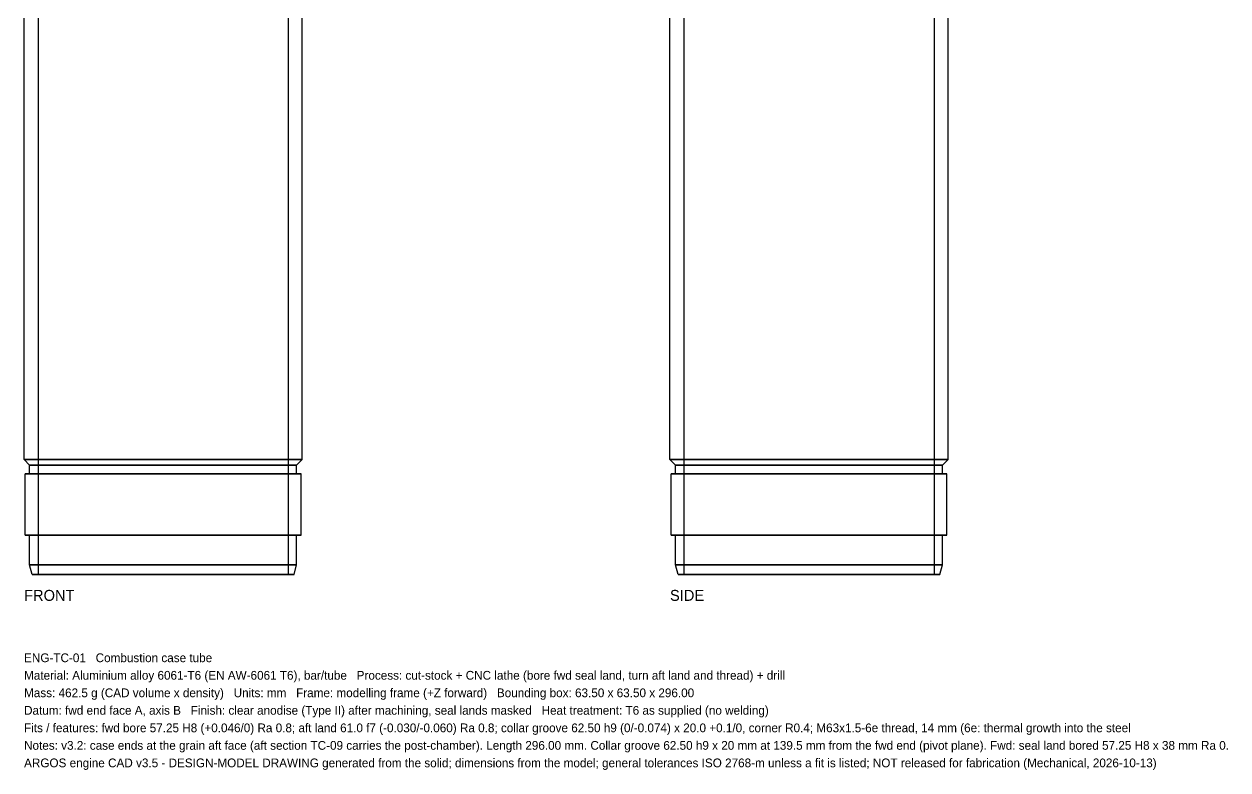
# Model space of a CAD drawing. Header units: millimetres. Extents: x 0 to 275, y -45 to 668.
# Drawn here: x 0 to 274.9, y -44.6 to 125.7 of the extents above; entities that cross this region are included whole.
import ezdxf

# ---------------------------------------------------------------- set-up
doc = ezdxf.new("R2010")
doc.units = ezdxf.units.MM
for name, color, linetype in [('FRONT_HIDDEN', 8, 'CONTINUOUS'), ('FRONT_VISIBLE', 7, 'Continuous'), ('SIDE_HIDDEN', 8, 'CONTINUOUS'), ('SIDE_VISIBLE', 7, 'Continuous')]:
    doc.layers.add(name, color=color, linetype=linetype)

msp = doc.modelspace()

# ---------------------------------------------------------------- linework, layer by layer
at = {"layer": 'FRONT_HIDDEN'}
for points in [[(3.18, 258), (3.18, 0)], [(60.33, 258), (60.33, 0)], [(63.5, 26.25), (60.74, 26.25), (57.98, 26.25), (55.22, 26.25), (52.46, 26.25), (49.7, 26.25), (46.93, 26.25), (44.17, 26.25), (41.41, 26.25), (38.65, 26.25), (35.89, 26.25), (33.13, 26.25), (30.37, 26.25), (27.61, 26.25), (24.85, 26.25), (22.09, 26.25), (19.33, 26.25), (16.57, 26.25), (13.8, 26.25), (11.04, 26.25), (8.28, 26.25), (5.52, 26.25), (2.76, 26.25), (0, 26.25)], [(62.25, 25), (59.6, 25), (56.95, 25), (54.29, 25), (51.64, 25), (48.99, 25), (46.34, 25), (43.68, 25), (41.03, 25), (38.38, 25), (35.73, 25), (33.08, 25), (30.42, 25), (27.77, 25), (25.12, 25), (22.47, 25), (19.82, 25), (17.16, 25), (14.51, 25), (11.86, 25), (9.21, 25), (6.55, 25), (3.9, 25), (1.25, 25)], [(63.25, 23), (60.51, 23), (57.77, 23), (55.03, 23), (52.29, 23), (49.55, 23), (46.82, 23), (44.08, 23), (41.34, 23), (38.6, 23), (35.86, 23), (33.12, 23), (30.38, 23), (27.64, 23), (24.9, 23), (22.16, 23), (19.42, 23), (16.68, 23), (13.95, 23), (11.21, 23), (8.47, 23), (5.73, 23), (2.99, 23), (0.25, 23)], [(62.25, 23), (59.6, 23), (56.95, 23), (54.29, 23), (51.64, 23), (48.99, 23), (46.34, 23), (43.68, 23), (41.03, 23), (38.38, 23), (35.73, 23), (33.08, 23), (30.42, 23), (27.77, 23), (25.12, 23), (22.47, 23), (19.82, 23), (17.16, 23), (14.51, 23), (11.86, 23), (9.21, 23), (6.55, 23), (3.9, 23), (1.25, 23)], [(1.25, 23), (3.9, 23), (6.55, 23), (9.21, 23), (11.86, 23), (14.51, 23), (17.16, 23), (19.82, 23), (22.47, 23), (25.12, 23), (27.77, 23), (30.42, 23), (33.08, 23), (35.73, 23), (38.38, 23), (41.03, 23), (43.68, 23), (46.34, 23), (48.99, 23), (51.64, 23), (54.29, 23), (56.95, 23), (59.6, 23), (62.25, 23)], [(63.25, 9), (60.51, 9), (57.77, 9), (55.03, 9), (52.29, 9), (49.55, 9), (46.82, 9), (44.08, 9), (41.34, 9), (38.6, 9), (35.86, 9), (33.12, 9), (30.38, 9), (27.64, 9), (24.9, 9), (22.16, 9), (19.42, 9), (16.68, 9), (13.95, 9), (11.21, 9), (8.47, 9), (5.73, 9), (2.99, 9), (0.25, 9)], [(62.25, 9), (59.6, 9), (56.95, 9), (54.29, 9), (51.64, 9), (48.99, 9), (46.34, 9), (43.68, 9), (41.03, 9), (38.38, 9), (35.73, 9), (33.08, 9), (30.42, 9), (27.77, 9), (25.12, 9), (22.47, 9), (19.82, 9), (17.16, 9), (14.51, 9), (11.86, 9), (9.21, 9), (6.55, 9), (3.9, 9), (1.25, 9)], [(1.25, 9), (3.9, 9), (6.55, 9), (9.21, 9), (11.86, 9), (14.51, 9), (17.16, 9), (19.82, 9), (22.47, 9), (25.12, 9), (27.77, 9), (30.42, 9), (33.08, 9), (35.73, 9), (38.38, 9), (41.03, 9), (43.68, 9), (46.34, 9), (48.99, 9), (51.64, 9), (54.29, 9), (56.95, 9), (59.6, 9), (62.25, 9)], [(62.25, 2.24), (59.6, 2.24), (56.95, 2.24), (54.29, 2.24), (51.64, 2.24), (48.99, 2.24), (46.34, 2.24), (43.68, 2.24), (41.03, 2.24), (38.38, 2.24), (35.73, 2.24), (33.08, 2.24), (30.42, 2.24), (27.77, 2.24), (25.12, 2.24), (22.47, 2.24), (19.82, 2.24), (17.16, 2.24), (14.51, 2.24), (11.86, 2.24), (9.21, 2.24), (6.55, 2.24), (3.9, 2.24), (1.25, 2.24)], [(61.65, 0), (59.05, 0), (56.45, 0), (53.85, 0), (51.25, 0), (48.65, 0), (46.05, 0), (43.45, 0), (40.85, 0), (38.25, 0), (35.65, 0), (33.05, 0), (30.45, 0), (27.85, 0), (25.25, 0), (22.65, 0), (20.05, 0), (17.45, 0), (14.85, 0), (12.25, 0), (9.65, 0), (7.05, 0), (4.45, 0), (1.85, 0)], [(60.33, 0), (57.84, 0), (55.36, 0), (52.87, 0), (50.39, 0), (47.9, 0), (45.42, 0), (42.93, 0), (40.45, 0), (37.96, 0), (35.48, 0), (32.99, 0), (30.51, 0), (28.02, 0), (25.54, 0), (23.05, 0), (20.57, 0), (18.08, 0), (15.6, 0), (13.11, 0), (10.63, 0), (8.14, 0), (5.66, 0), (3.18, 0)], [(3.18, 0), (5.66, 0), (8.14, 0), (10.63, 0), (13.11, 0), (15.6, 0), (18.08, 0), (20.57, 0), (23.05, 0), (25.54, 0), (28.02, 0), (30.51, 0), (32.99, 0), (35.48, 0), (37.96, 0), (40.45, 0), (42.93, 0), (45.42, 0), (47.9, 0), (50.39, 0), (52.87, 0), (55.36, 0), (57.84, 0), (60.33, 0)]]:
    msp.add_lwpolyline(points, dxfattribs=at)
at = {"layer": 'FRONT_VISIBLE'}
for points in [[(0, 26.25), (0, 146.49)], [(63.5, 26.25), (63.5, 146.49)], [(0, 26.25), (2.76, 26.25), (5.52, 26.25), (8.28, 26.25), (11.04, 26.25), (13.8, 26.25), (16.57, 26.25), (19.33, 26.25), (22.09, 26.25), (24.85, 26.25), (27.61, 26.25), (30.37, 26.25), (33.13, 26.25), (35.89, 26.25), (38.65, 26.25), (41.41, 26.25), (44.17, 26.25), (46.93, 26.25), (49.7, 26.25), (52.46, 26.25), (55.22, 26.25), (57.98, 26.25), (60.74, 26.25), (63.5, 26.25)], [(1.25, 25), (0, 26.25)], [(1.25, 25), (3.9, 25), (6.55, 25), (9.21, 25), (11.86, 25), (14.51, 25), (17.16, 25), (19.82, 25), (22.47, 25), (25.12, 25), (27.77, 25), (30.42, 25), (33.08, 25), (35.73, 25), (38.38, 25), (41.03, 25), (43.68, 25), (46.34, 25), (48.99, 25), (51.64, 25), (54.29, 25), (56.95, 25), (59.6, 25), (62.25, 25)], [(1.25, 23), (1.25, 25)], [(62.25, 25), (63.5, 26.25)], [(62.25, 23), (62.25, 25)], [(0.25, 23), (2.99, 23), (5.73, 23), (8.47, 23), (11.21, 23), (13.95, 23), (16.68, 23), (19.42, 23), (22.16, 23), (24.9, 23), (27.64, 23), (30.38, 23), (33.12, 23), (35.86, 23), (38.6, 23), (41.34, 23), (44.08, 23), (46.82, 23), (49.55, 23), (52.29, 23), (55.03, 23), (57.77, 23), (60.51, 23), (63.25, 23)], [(0.25, 9), (0.25, 23)], [(63.25, 9), (63.25, 23)], [(0.25, 9), (2.99, 9), (5.73, 9), (8.47, 9), (11.21, 9), (13.95, 9), (16.68, 9), (19.42, 9), (22.16, 9), (24.9, 9), (27.64, 9), (30.38, 9), (33.12, 9), (35.86, 9), (38.6, 9), (41.34, 9), (44.08, 9), (46.82, 9), (49.55, 9), (52.29, 9), (55.03, 9), (57.77, 9), (60.51, 9), (63.25, 9)], [(1.25, 2.24), (1.25, 9)], [(62.25, 2.24), (62.25, 9)], [(1.25, 2.24), (3.9, 2.24), (6.55, 2.24), (9.21, 2.24), (11.86, 2.24), (14.51, 2.24), (17.16, 2.24), (19.82, 2.24), (22.47, 2.24), (25.12, 2.24), (27.77, 2.24), (30.42, 2.24), (33.08, 2.24), (35.73, 2.24), (38.38, 2.24), (41.03, 2.24), (43.68, 2.24), (46.34, 2.24), (48.99, 2.24), (51.64, 2.24), (54.29, 2.24), (56.95, 2.24), (59.6, 2.24), (62.25, 2.24)], [(1.85, 0), (1.25, 2.24)], [(1.85, 0), (4.45, 0), (7.05, 0), (9.65, 0), (12.25, 0), (14.85, 0), (17.45, 0), (20.05, 0), (22.65, 0), (25.25, 0), (27.85, 0), (30.45, 0), (33.05, 0), (35.65, 0), (38.25, 0), (40.85, 0), (43.45, 0), (46.05, 0), (48.65, 0), (51.25, 0), (53.85, 0), (56.45, 0), (59.05, 0), (61.65, 0)], [(61.65, 0), (62.25, 2.24)]]:
    msp.add_lwpolyline(points, dxfattribs=at)
at = {"layer": 'SIDE_HIDDEN'}
for points in [[(150.68, 258), (150.68, 0)], [(207.83, 258), (207.83, 0)], [(211, 26.25), (208.24, 26.25), (205.48, 26.25), (202.72, 26.25), (199.96, 26.25), (197.2, 26.25), (194.43, 26.25), (191.67, 26.25), (188.91, 26.25), (186.15, 26.25), (183.39, 26.25), (180.63, 26.25), (177.87, 26.25), (175.11, 26.25), (172.35, 26.25), (169.59, 26.25), (166.83, 26.25), (164.07, 26.25), (161.3, 26.25), (158.54, 26.25), (155.78, 26.25), (153.02, 26.25), (150.26, 26.25), (147.5, 26.25)], [(209.75, 25), (207.1, 25), (204.45, 25), (201.79, 25), (199.14, 25), (196.49, 25), (193.84, 25), (191.18, 25), (188.53, 25), (185.88, 25), (183.23, 25), (180.58, 25), (177.92, 25), (175.27, 25), (172.62, 25), (169.97, 25), (167.32, 25), (164.66, 25), (162.01, 25), (159.36, 25), (156.71, 25), (154.05, 25), (151.4, 25), (148.75, 25)], [(210.75, 23), (208.01, 23), (205.27, 23), (202.53, 23), (199.79, 23), (197.05, 23), (194.32, 23), (191.58, 23), (188.84, 23), (186.1, 23), (183.36, 23), (180.62, 23), (177.88, 23), (175.14, 23), (172.4, 23), (169.66, 23), (166.92, 23), (164.18, 23), (161.45, 23), (158.71, 23), (155.97, 23), (153.23, 23), (150.49, 23), (147.75, 23)], [(209.75, 23), (207.1, 23), (204.45, 23), (201.79, 23), (199.14, 23), (196.49, 23), (193.84, 23), (191.18, 23), (188.53, 23), (185.88, 23), (183.23, 23), (180.58, 23), (177.92, 23), (175.27, 23), (172.62, 23), (169.97, 23), (167.32, 23), (164.66, 23), (162.01, 23), (159.36, 23), (156.71, 23), (154.05, 23), (151.4, 23), (148.75, 23)], [(148.75, 23), (150.08, 23), (151.4, 23), (152.73, 23), (154.05, 23), (155.38, 23), (156.71, 23), (158.03, 23), (159.36, 23), (160.68, 23), (162.01, 23), (163.34, 23), (164.66, 23), (165.99, 23), (167.32, 23), (168.64, 23), (169.97, 23), (171.29, 23), (172.62, 23), (173.95, 23), (175.27, 23), (176.6, 23), (177.92, 23), (179.25, 23)], [(179.25, 23), (180.58, 23), (181.9, 23), (183.23, 23), (184.55, 23), (185.88, 23), (187.21, 23), (188.53, 23), (189.86, 23), (191.18, 23), (192.51, 23), (193.84, 23), (195.16, 23), (196.49, 23), (197.82, 23), (199.14, 23), (200.47, 23), (201.79, 23), (203.12, 23), (204.45, 23), (205.77, 23), (207.1, 23), (208.42, 23), (209.75, 23)], [(210.75, 9), (208.01, 9), (205.27, 9), (202.53, 9), (199.79, 9), (197.05, 9), (194.32, 9), (191.58, 9), (188.84, 9), (186.1, 9), (183.36, 9), (180.62, 9), (177.88, 9), (175.14, 9), (172.4, 9), (169.66, 9), (166.92, 9), (164.18, 9), (161.45, 9), (158.71, 9), (155.97, 9), (153.23, 9), (150.49, 9), (147.75, 9)], [(209.75, 9), (207.1, 9), (204.45, 9), (201.79, 9), (199.14, 9), (196.49, 9), (193.84, 9), (191.18, 9), (188.53, 9), (185.88, 9), (183.23, 9), (180.58, 9), (177.92, 9), (175.27, 9), (172.62, 9), (169.97, 9), (167.32, 9), (164.66, 9), (162.01, 9), (159.36, 9), (156.71, 9), (154.05, 9), (151.4, 9), (148.75, 9)], [(148.75, 9), (150.08, 9), (151.4, 9), (152.73, 9), (154.05, 9), (155.38, 9), (156.71, 9), (158.03, 9), (159.36, 9), (160.68, 9), (162.01, 9), (163.34, 9), (164.66, 9), (165.99, 9), (167.32, 9), (168.64, 9), (169.97, 9), (171.29, 9), (172.62, 9), (173.95, 9), (175.27, 9), (176.6, 9), (177.92, 9), (179.25, 9)], [(179.25, 9), (180.58, 9), (181.9, 9), (183.23, 9), (184.55, 9), (185.88, 9), (187.21, 9), (188.53, 9), (189.86, 9), (191.18, 9), (192.51, 9), (193.84, 9), (195.16, 9), (196.49, 9), (197.82, 9), (199.14, 9), (200.47, 9), (201.79, 9), (203.12, 9), (204.45, 9), (205.77, 9), (207.1, 9), (208.42, 9), (209.75, 9)], [(209.75, 2.24), (207.1, 2.24), (204.45, 2.24), (201.79, 2.24), (199.14, 2.24), (196.49, 2.24), (193.84, 2.24), (191.18, 2.24), (188.53, 2.24), (185.88, 2.24), (183.23, 2.24), (180.58, 2.24), (177.92, 2.24), (175.27, 2.24), (172.62, 2.24), (169.97, 2.24), (167.32, 2.24), (164.66, 2.24), (162.01, 2.24), (159.36, 2.24), (156.71, 2.24), (154.05, 2.24), (151.4, 2.24), (148.75, 2.24)], [(209.15, 0), (206.55, 0), (203.95, 0), (201.35, 0), (198.75, 0), (196.15, 0), (193.55, 0), (190.95, 0), (188.35, 0), (185.75, 0), (183.15, 0), (180.55, 0), (177.95, 0), (175.35, 0), (172.75, 0), (170.15, 0), (167.55, 0), (164.95, 0), (162.35, 0), (159.75, 0), (157.15, 0), (154.55, 0), (151.95, 0), (149.35, 0)], [(207.83, 0), (205.34, 0), (202.86, 0), (200.37, 0), (197.89, 0), (195.4, 0), (192.92, 0), (190.43, 0), (187.95, 0), (185.46, 0), (182.98, 0), (180.49, 0), (178.01, 0), (175.52, 0), (173.04, 0), (170.55, 0), (168.07, 0), (165.58, 0), (163.1, 0), (160.61, 0), (158.13, 0), (155.64, 0), (153.16, 0), (150.68, 0)], [(150.68, 0), (151.92, 0), (153.16, 0), (154.4, 0), (155.64, 0), (156.89, 0), (158.13, 0), (159.37, 0), (160.61, 0), (161.86, 0), (163.1, 0), (164.34, 0), (165.58, 0), (166.83, 0), (168.07, 0), (169.31, 0), (170.55, 0), (171.8, 0), (173.04, 0), (174.28, 0), (175.52, 0), (176.77, 0), (178.01, 0), (179.25, 0)], [(179.25, 0), (180.49, 0), (181.73, 0), (182.98, 0), (184.22, 0), (185.46, 0), (186.7, 0), (187.95, 0), (189.19, 0), (190.43, 0), (191.67, 0), (192.92, 0), (194.16, 0), (195.4, 0), (196.64, 0), (197.89, 0), (199.13, 0), (200.37, 0), (201.61, 0), (202.86, 0), (204.1, 0), (205.34, 0), (206.58, 0), (207.83, 0)]]:
    msp.add_lwpolyline(points, dxfattribs=at)
at = {"layer": 'SIDE_VISIBLE'}
for points in [[(147.5, 26.25), (147.5, 146.49)], [(211, 26.25), (211, 146.49)], [(147.5, 26.25), (148.88, 26.25), (150.26, 26.25), (151.64, 26.25), (153.02, 26.25), (154.4, 26.25), (155.78, 26.25), (157.16, 26.25), (158.54, 26.25), (159.92, 26.25), (161.3, 26.25), (162.68, 26.25), (164.07, 26.25), (165.45, 26.25), (166.83, 26.25), (168.21, 26.25), (169.59, 26.25), (170.97, 26.25), (172.35, 26.25), (173.73, 26.25), (175.11, 26.25), (176.49, 26.25), (177.87, 26.25), (179.25, 26.25)], [(148.75, 25), (147.5, 26.25)], [(148.75, 25), (150.08, 25), (151.4, 25), (152.73, 25), (154.05, 25), (155.38, 25), (156.71, 25), (158.03, 25), (159.36, 25), (160.68, 25), (162.01, 25), (163.34, 25), (164.66, 25), (165.99, 25), (167.32, 25), (168.64, 25), (169.97, 25), (171.29, 25), (172.62, 25), (173.95, 25), (175.27, 25), (176.6, 25), (177.92, 25), (179.25, 25)], [(148.75, 23), (148.75, 25)], [(179.25, 26.25), (180.63, 26.25), (182.01, 26.25), (183.39, 26.25), (184.77, 26.25), (186.15, 26.25), (187.53, 26.25), (188.91, 26.25), (190.29, 26.25), (191.67, 26.25), (193.05, 26.25), (194.43, 26.25), (195.82, 26.25), (197.2, 26.25), (198.58, 26.25), (199.96, 26.25), (201.34, 26.25), (202.72, 26.25), (204.1, 26.25), (205.48, 26.25), (206.86, 26.25), (208.24, 26.25), (209.62, 26.25), (211, 26.25)], [(179.25, 25), (180.58, 25), (181.9, 25), (183.23, 25), (184.55, 25), (185.88, 25), (187.21, 25), (188.53, 25), (189.86, 25), (191.18, 25), (192.51, 25), (193.84, 25), (195.16, 25), (196.49, 25), (197.82, 25), (199.14, 25), (200.47, 25), (201.79, 25), (203.12, 25), (204.45, 25), (205.77, 25), (207.1, 25), (208.42, 25), (209.75, 25)], [(209.75, 25), (211, 26.25)], [(209.75, 23), (209.75, 25)], [(147.75, 23), (149.12, 23), (150.49, 23), (151.86, 23), (153.23, 23), (154.6, 23), (155.97, 23), (157.34, 23), (158.71, 23), (160.08, 23), (161.45, 23), (162.82, 23), (164.18, 23), (165.55, 23), (166.92, 23), (168.29, 23), (169.66, 23), (171.03, 23), (172.4, 23), (173.77, 23), (175.14, 23), (176.51, 23), (177.88, 23), (179.25, 23)], [(147.75, 9), (147.75, 23)], [(179.25, 23), (180.62, 23), (181.99, 23), (183.36, 23), (184.73, 23), (186.1, 23), (187.47, 23), (188.84, 23), (190.21, 23), (191.58, 23), (192.95, 23), (194.32, 23), (195.68, 23), (197.05, 23), (198.42, 23), (199.79, 23), (201.16, 23), (202.53, 23), (203.9, 23), (205.27, 23), (206.64, 23), (208.01, 23), (209.38, 23), (210.75, 23)], [(210.75, 9), (210.75, 23)], [(147.75, 9), (149.12, 9), (150.49, 9), (151.86, 9), (153.23, 9), (154.6, 9), (155.97, 9), (157.34, 9), (158.71, 9), (160.08, 9), (161.45, 9), (162.82, 9), (164.18, 9), (165.55, 9), (166.92, 9), (168.29, 9), (169.66, 9), (171.03, 9), (172.4, 9), (173.77, 9), (175.14, 9), (176.51, 9), (177.88, 9), (179.25, 9)], [(148.75, 2.24), (148.75, 9)], [(179.25, 9), (180.62, 9), (181.99, 9), (183.36, 9), (184.73, 9), (186.1, 9), (187.47, 9), (188.84, 9), (190.21, 9), (191.58, 9), (192.95, 9), (194.32, 9), (195.68, 9), (197.05, 9), (198.42, 9), (199.79, 9), (201.16, 9), (202.53, 9), (203.9, 9), (205.27, 9), (206.64, 9), (208.01, 9), (209.38, 9), (210.75, 9)], [(209.75, 2.24), (209.75, 9)], [(148.75, 2.24), (150.08, 2.24), (151.4, 2.24), (152.73, 2.24), (154.05, 2.24), (155.38, 2.24), (156.71, 2.24), (158.03, 2.24), (159.36, 2.24), (160.68, 2.24), (162.01, 2.24), (163.34, 2.24), (164.66, 2.24), (165.99, 2.24), (167.32, 2.24), (168.64, 2.24), (169.97, 2.24), (171.29, 2.24), (172.62, 2.24), (173.95, 2.24), (175.27, 2.24), (176.6, 2.24), (177.92, 2.24), (179.25, 2.24)], [(149.35, 0), (148.75, 2.24)], [(149.35, 0), (150.65, 0), (151.95, 0), (153.25, 0), (154.55, 0), (155.85, 0), (157.15, 0), (158.45, 0), (159.75, 0), (161.05, 0), (162.35, 0), (163.65, 0), (164.95, 0), (166.25, 0), (167.55, 0), (168.85, 0), (170.15, 0), (171.45, 0), (172.75, 0), (174.05, 0), (175.35, 0), (176.65, 0), (177.95, 0), (179.25, 0)], [(179.25, 2.24), (180.58, 2.24), (181.9, 2.24), (183.23, 2.24), (184.55, 2.24), (185.88, 2.24), (187.21, 2.24), (188.53, 2.24), (189.86, 2.24), (191.18, 2.24), (192.51, 2.24), (193.84, 2.24), (195.16, 2.24), (196.49, 2.24), (197.82, 2.24), (199.14, 2.24), (200.47, 2.24), (201.79, 2.24), (203.12, 2.24), (204.45, 2.24), (205.77, 2.24), (207.1, 2.24), (208.42, 2.24), (209.75, 2.24)], [(179.25, 0), (180.55, 0), (181.85, 0), (183.15, 0), (184.45, 0), (185.75, 0), (187.05, 0), (188.35, 0), (189.65, 0), (190.95, 0), (192.25, 0), (193.55, 0), (194.85, 0), (196.15, 0), (197.45, 0), (198.75, 0), (200.05, 0), (201.35, 0), (202.65, 0), (203.95, 0), (205.25, 0), (206.55, 0), (207.85, 0), (209.15, 0)], [(209.15, 0), (209.75, 2.24)]]:
    msp.add_lwpolyline(points, dxfattribs=at)

# ---------------------------------------------------------------- texts
for s, p in [('ENG-TC-01   Combustion case tube', (0, -20)), ('Material: Aluminium alloy 6061-T6 (EN AW-6061 T6), bar/tube   Process: cut-stock + CNC lathe (bore fwd seal land, turn aft land and thread) + drill', (0, -24)), ('Mass: 462.5 g (CAD volume x density)   Units: mm   Frame: modelling frame (+Z forward)   Bounding box: 63.50 x 63.50 x 296.00', (0, -28)), ('Datum: fwd end face A, axis B   Finish: clear anodise (Type II) after machining, seal lands masked   Heat treatment: T6 as supplied (no welding)', (0, -32)), ('Fits / features: fwd bore 57.25 H8 (+0.046/0) Ra 0.8; aft land 61.0 f7 (-0.030/-0.060) Ra 0.8; collar groove 62.50 h9 (0/-0.074) x 20.0 +0.1/0, corner R0.4; M63x1.5-6e thread, 14 mm (6e: thermal growth into the steel ', (0, -36)), ('Notes: v3.2: case ends at the grain aft face (aft section TC-09 carries the post-chamber). Length 296.00 mm. Collar groove 62.50 h9 x 20 mm at 139.5 mm from the fwd end (pivot plane). Fwd: seal land bored 57.25 H8 x 38 mm Ra 0.', (0, -40)), ('ARGOS engine CAD v3.5 - DESIGN-MODEL DRAWING generated from the solid; dimensions from the model; general tolerances ISO 2768-m unless a fit is listed; NOT released for fabrication (Mechanical, 2026-10-13)', (0, -44))]:
    msp.add_text(s, height=2).set_placement(p)
at = {"layer": 'FRONT_VISIBLE'}
msp.add_text('FRONT', height=2.5, dxfattribs=at).set_placement((0, -6))
at = {"layer": 'SIDE_VISIBLE'}
msp.add_text('SIDE', height=2.5, dxfattribs=at).set_placement((147.5, -6))

doc.saveas('drawing.dxf')
